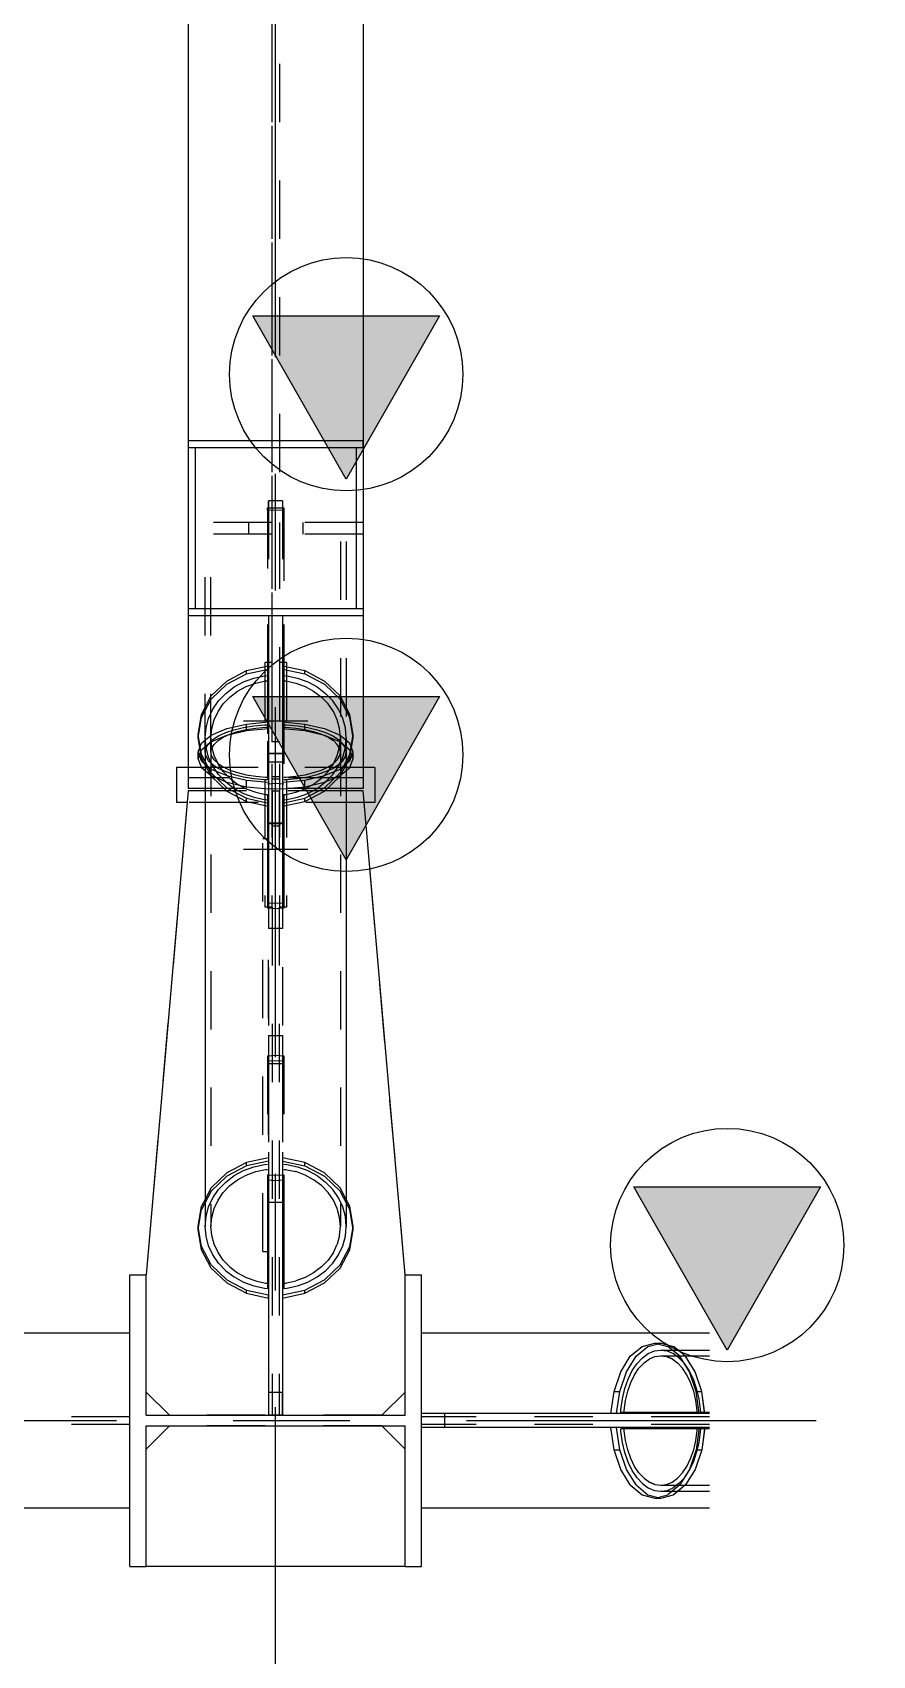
# Model space of a CAD drawing. Header units: millimetres. Extents: x 0 to 594, y 0 to 420.
# Drawn here: x 247.54 to 254.74, y 177.77 to 191.68 of the extents above; entities that cross this region are included whole.
import ezdxf

# ---------------------------------------------------------------- set-up
doc = ezdxf.new("R2010")
doc.units = ezdxf.units.MM
doc.header["$MEASUREMENT"] = 0
for name, pattern in [('XKITLINE00', [0]), ('XKITLINE02', [4, 2, -2]), ('XKITLINE03', [6, 3, -1, 1, -1]), ('XKITLINE04', [3, 0.5, -0.5, 0.5, -0.5, 0.5, -0.5])]:
    doc.linetypes.add(name, pattern=pattern)
doc.layers.add('grid', color=7, linetype='Continuous')
doc.layers.add('part1', color=7, linetype='Continuous')

# ---------------------------------------------------------------- blocks, each defined once
blk = doc.blocks.new('*D884')
at = {"layer": 'grid', "color": 4, "linetype": 'XKITLINE03'}
blk.add_line((276.058, 1304.051), (276.058, 1364.693), dxfattribs=at)
blk = doc.blocks.new('*D885')
at = {"layer": 'grid', "color": 4, "linetype": 'XKITLINE03'}
blk.add_line((205.693, 1318.935), (289.778, 1318.935), dxfattribs=at)
blk = doc.blocks.new('*D898')
at = {"layer": 'part1', "color": 2, "linetype": 'XKITLINE04'}
for p, q in [((275.308, 1349.965), (275.308, 1324.355)), ((276.808, 1349.875), (276.808, 1324.355)), ((276.026, 1349.565), (276.026, 1324.435)), ((276.091, 1349.565), (276.091, 1324.435)), ((276.026, 1345.035), (276.026, 1324.755)), ((275.308, 1327.335), (275.308, 1325.835)), ((276.808, 1327.335), (276.808, 1325.835)), ((276.091, 1324.755), (276.026, 1324.755)), ((276.663, 1324.445), (275.453, 1324.445)), ((276.091, 1324.455), (276.026, 1324.455)), ((276.091, 1324.435), (276.026, 1324.435)), ((276.808, 1324.445), (276.808, 1324.355)), ((276.808, 1324.355), (275.308, 1324.355)), ((276.663, 1324.355), (276.091, 1324.355))]:
    blk.add_line(p, q, dxfattribs=at)
at = {"layer": 'part1', "color": 0, "linetype": 'XKITLINE00'}
for p, q in [((275.308, 1344.335), (275.308, 1327.335)), ((276.808, 1344.335), (276.808, 1327.335)), ((275.308, 1325.835), (275.308, 1324.355)), ((276.808, 1325.835), (276.808, 1324.355)), ((275.453, 1324.445), (275.308, 1324.445)), ((276.808, 1324.445), (276.663, 1324.445)), ((275.453, 1324.355), (275.308, 1324.355)), ((276.808, 1324.355), (276.663, 1324.355))]:
    blk.add_line(p, q, dxfattribs=at)
blk = doc.blocks.new('*D899')
at = {"layer": 'part1', "color": 0, "linetype": 'XKITLINE00'}
for p, q in [((276.663, 1327.005), (275.863, 1328.405)), ((275.863, 1328.405), (277.463, 1328.405)), ((277.463, 1328.405), (276.663, 1327.005))]:
    blk.add_line(p, q, dxfattribs=at)
at = {"layer": 'part1', "color": 2, "linetype": 'XKITLINE04'}
for p, q in [((275.988, 1326.759), (276.058, 1326.761)), ((275.988, 1326.759), (275.988, 1324.431)), ((275.988, 1326.739), (275.988, 1326.759)), ((275.988, 1326.739), (276.058, 1326.742)), ((275.988, 1326.739), (275.988, 1324.88)), ((276.058, 1326.761), (276.128, 1326.759)), ((276.058, 1326.742), (276.128, 1326.739)), ((276.128, 1326.759), (276.128, 1324.88)), ((276.128, 1326.635), (276.128, 1324.88)), ((275.453, 1324.665), (275.453, 1326.472)), ((275.503, 1324.665), (275.503, 1326.472)), ((276.613, 1326.472), (276.613, 1324.665)), ((276.663, 1326.472), (276.663, 1324.665)), ((276.128, 1325.066), (276.128, 1324.431)), ((275.519, 1324.773), (275.569, 1324.804)), ((275.564, 1324.764), (275.609, 1324.793)), ((275.569, 1324.804), (275.63, 1324.833)), ((275.609, 1324.793), (275.666, 1324.819)), ((275.63, 1324.833), (275.703, 1324.857)), ((275.666, 1324.819), (275.732, 1324.841)), ((275.703, 1324.857), (275.783, 1324.876)), ((275.732, 1324.841), (275.806, 1324.859)), ((275.783, 1324.876), (275.871, 1324.89)), ((275.806, 1324.859), (275.887, 1324.872)), ((275.871, 1324.89), (275.963, 1324.899)), ((275.887, 1324.872), (275.971, 1324.88)), ((275.963, 1324.899), (275.988, 1324.9)), ((275.971, 1324.88), (275.988, 1324.88)), ((276.128, 1324.9), (276.153, 1324.899)), ((276.128, 1324.88), (276.145, 1324.88)), ((276.145, 1324.88), (276.23, 1324.872)), ((276.153, 1324.899), (276.245, 1324.89)), ((276.23, 1324.872), (276.31, 1324.859)), ((276.245, 1324.89), (276.333, 1324.876)), ((276.31, 1324.859), (276.384, 1324.841)), ((276.333, 1324.876), (276.414, 1324.857)), ((276.384, 1324.841), (276.451, 1324.819)), ((276.414, 1324.857), (276.486, 1324.833)), ((276.451, 1324.819), (276.507, 1324.793)), ((276.486, 1324.833), (276.548, 1324.804)), ((276.507, 1324.793), (276.553, 1324.764)), ((276.548, 1324.804), (276.597, 1324.773)), ((275.453, 1324.665), (275.461, 1324.702)), ((275.461, 1324.628), (275.453, 1324.665)), ((275.461, 1324.702), (275.483, 1324.738)), ((275.483, 1324.738), (275.519, 1324.773)), ((275.503, 1324.665), (275.51, 1324.699)), ((275.51, 1324.631), (275.503, 1324.665)), ((275.51, 1324.699), (275.53, 1324.732)), ((275.53, 1324.732), (275.564, 1324.764)), ((276.553, 1324.764), (276.586, 1324.732)), ((276.606, 1324.699), (276.586, 1324.732)), ((276.597, 1324.773), (276.634, 1324.738)), ((276.613, 1324.665), (276.606, 1324.699)), ((276.606, 1324.631), (276.613, 1324.665)), ((276.656, 1324.702), (276.634, 1324.738)), ((276.663, 1324.665), (276.656, 1324.702)), ((276.656, 1324.628), (276.663, 1324.665)), ((275.483, 1324.592), (275.461, 1324.628)), ((275.483, 1324.592), (275.519, 1324.558)), ((275.53, 1324.598), (275.51, 1324.631)), ((275.519, 1324.558), (275.569, 1324.526)), ((275.53, 1324.598), (275.564, 1324.567)), ((275.564, 1324.567), (275.609, 1324.538)), ((275.569, 1324.526), (275.63, 1324.498)), ((275.609, 1324.538), (275.666, 1324.512)), ((275.63, 1324.498), (275.703, 1324.474)), ((275.666, 1324.512), (275.732, 1324.49)), ((276.384, 1324.49), (276.451, 1324.512)), ((276.414, 1324.474), (276.486, 1324.498)), ((276.451, 1324.512), (276.507, 1324.538)), ((276.486, 1324.498), (276.548, 1324.526)), ((276.507, 1324.538), (276.553, 1324.567)), ((276.548, 1324.526), (276.597, 1324.558)), ((276.553, 1324.567), (276.586, 1324.598)), ((276.586, 1324.598), (276.606, 1324.631)), ((276.597, 1324.558), (276.634, 1324.592)), ((276.634, 1324.592), (276.656, 1324.628)), ((275.703, 1324.474), (275.783, 1324.455)), ((275.732, 1324.49), (275.806, 1324.472)), ((275.783, 1324.455), (275.871, 1324.44)), ((275.806, 1324.472), (275.887, 1324.459)), ((275.871, 1324.44), (275.963, 1324.432)), ((275.887, 1324.459), (275.971, 1324.451)), ((275.963, 1324.432), (275.988, 1324.431)), ((275.971, 1324.451), (275.988, 1324.451)), ((276.128, 1324.451), (276.145, 1324.451)), ((276.128, 1324.431), (276.153, 1324.432)), ((276.145, 1324.451), (276.23, 1324.459)), ((276.153, 1324.432), (276.245, 1324.44)), ((276.23, 1324.459), (276.31, 1324.472)), ((276.245, 1324.44), (276.333, 1324.455)), ((276.31, 1324.472), (276.384, 1324.49)), ((276.333, 1324.455), (276.414, 1324.474))]:
    blk.add_line(p, q, dxfattribs=at)
at = {"layer": 'part1', "color": 0, "linetype": 'XKITLINE00'}
blk.add_circle((276.663, 1327.905), 1, dxfattribs=at)
at = {"layer": 'part1', "color": 0}
blk.add_solid([(275.863, 1328.405), (277.463, 1328.405), (275.863, 1328.405), (276.663, 1327.005)], dxfattribs=at)
blk = doc.blocks.new('*D956')
at = {"layer": 'part1', "color": 0, "linetype": 'XKITLINE00'}
for p, q in [((275.308, 1327.335), (275.308, 1325.835)), ((276.808, 1327.335), (275.308, 1327.335)), ((276.808, 1327.335), (276.808, 1325.835)), ((275.368, 1327.275), (275.368, 1325.895)), ((276.748, 1327.275), (275.368, 1327.275)), ((276.748, 1327.275), (276.748, 1325.895)), ((276.748, 1325.895), (275.368, 1325.895)), ((276.808, 1325.835), (275.308, 1325.835))]:
    blk.add_line(p, q, dxfattribs=at)
at = {"layer": 'part1', "color": 2, "linetype": 'XKITLINE04'}
for p, q in [((276.808, 1327.275), (276.808, 1327.335)), ((275.368, 1327.275), (275.308, 1327.275)), ((276.808, 1327.275), (276.748, 1327.275)), ((275.368, 1325.895), (275.308, 1325.895)), ((276.808, 1325.895), (276.748, 1325.895))]:
    blk.add_line(p, q, dxfattribs=at)
blk = doc.blocks.new('*D957')
at = {"layer": 'part1', "color": 2, "linetype": 'XKITLINE04'}
for p, q in [((276.118, 1326.821), (275.998, 1326.821)), ((275.998, 1326.821), (275.998, 1318.98)), ((275.998, 1326.512), (275.998, 1326.821)), ((276.118, 1326.821), (276.118, 1319.18)), ((276.118, 1324.655), (275.998, 1324.655)), ((276.118, 1324.65), (275.998, 1324.65)), ((275.998, 1324.059), (276.118, 1324.059)), ((275.998, 1324.055), (276.118, 1324.055)), ((275.998, 1319.18), (276.118, 1319.18)), ((276.118, 1318.98), (276.118, 1319.18)), ((275.998, 1318.98), (276.118, 1318.98))]:
    blk.add_line(p, q, dxfattribs=at)
blk = doc.blocks.new('*D958')
at = {"layer": 'part1', "color": 2, "linetype": 'XKITLINE04'}
for p, q in [((275.948, 1320.385), (275.948, 1323.926)), ((275.948, 1323.926), (275.998, 1323.926)), ((275.998, 1320.385), (275.998, 1323.926)), ((275.948, 1320.385), (275.998, 1320.385))]:
    blk.add_line(p, q, dxfattribs=at)
blk = doc.blocks.new('*D959')
at = {"layer": 'part1', "color": 2, "linetype": 'XKITLINE04'}
for p, q in [((276.118, 1324.924), (276.118, 1324.351)), ((276.118, 1324.924), (276.309, 1324.906)), ((276.118, 1324.869), (276.309, 1324.851)), ((276.309, 1324.906), (276.478, 1324.867)), ((276.309, 1324.851), (276.309, 1324.906)), ((276.309, 1324.851), (276.478, 1324.812)), ((276.478, 1324.867), (276.61, 1324.81)), ((276.478, 1324.812), (276.61, 1324.755)), ((276.61, 1324.81), (276.694, 1324.741)), ((276.61, 1324.755), (276.694, 1324.686)), ((276.723, 1324.665), (276.694, 1324.741)), ((276.723, 1324.61), (276.694, 1324.686)), ((276.694, 1324.59), (276.723, 1324.665)), ((276.723, 1324.61), (276.723, 1324.665)), ((276.478, 1324.464), (276.61, 1324.52)), ((276.694, 1324.59), (276.61, 1324.52)), ((276.61, 1324.465), (276.694, 1324.534)), ((276.694, 1324.534), (276.723, 1324.61)), ((276.118, 1324.407), (276.309, 1324.425)), ((276.118, 1324.351), (276.309, 1324.369)), ((276.309, 1324.425), (276.478, 1324.464)), ((276.309, 1324.369), (276.309, 1324.425)), ((276.309, 1324.369), (276.478, 1324.408)), ((276.478, 1324.408), (276.61, 1324.465))]:
    blk.add_line(p, q, dxfattribs=at)
blk = doc.blocks.new('*D960')
at = {"layer": 'part1', "color": 2, "linetype": 'XKITLINE04'}
for p, q in [((275.808, 1324.906), (275.998, 1324.924)), ((275.998, 1324.924), (275.998, 1324.351)), ((275.422, 1324.741), (275.506, 1324.81)), ((275.506, 1324.81), (275.639, 1324.867)), ((275.506, 1324.755), (275.639, 1324.812)), ((275.639, 1324.867), (275.808, 1324.906)), ((275.639, 1324.812), (275.808, 1324.851)), ((275.808, 1324.851), (275.808, 1324.906)), ((275.808, 1324.851), (275.998, 1324.869)), ((275.393, 1324.665), (275.422, 1324.741)), ((275.393, 1324.61), (275.422, 1324.686)), ((275.393, 1324.61), (275.393, 1324.665)), ((275.422, 1324.59), (275.393, 1324.665)), ((275.422, 1324.686), (275.506, 1324.755)), ((275.422, 1324.534), (275.393, 1324.61)), ((275.422, 1324.59), (275.506, 1324.52)), ((275.422, 1324.534), (275.506, 1324.465)), ((275.506, 1324.52), (275.639, 1324.464)), ((275.506, 1324.465), (275.639, 1324.408)), ((275.639, 1324.464), (275.808, 1324.425)), ((275.639, 1324.408), (275.808, 1324.369)), ((275.808, 1324.369), (275.808, 1324.425)), ((275.808, 1324.425), (275.998, 1324.407)), ((275.808, 1324.369), (275.998, 1324.351))]:
    blk.add_line(p, q, dxfattribs=at)
blk = doc.blocks.new('*D961')
at = {"layer": 'part1', "color": 0, "linetype": 'XKITLINE00'}
for p, q in [((275.998, 1325.835), (275.998, 1323.154)), ((276.118, 1325.835), (275.998, 1325.835)), ((276.118, 1325.835), (276.118, 1323.154)), ((276.118, 1323.154), (275.998, 1323.154))]:
    blk.add_line(p, q, dxfattribs=at)
at = {"layer": 'part1', "color": 2, "linetype": 'XKITLINE04'}
blk.add_line((275.998, 1324.583), (276.118, 1324.583), dxfattribs=at)
blk = doc.blocks.new('*D962')
at = {"layer": 'part1', "color": 2, "linetype": 'XKITLINE04'}
for p, q in [((275.63, 1325.169), (275.703, 1325.224)), ((275.703, 1325.224), (275.783, 1325.268)), ((275.732, 1325.188), (275.806, 1325.228)), ((275.783, 1325.268), (275.871, 1325.3)), ((275.806, 1325.228), (275.887, 1325.258)), ((275.871, 1325.3), (275.963, 1325.32)), ((275.887, 1325.258), (275.971, 1325.276)), ((275.963, 1325.32), (275.988, 1325.322)), ((275.971, 1325.276), (275.988, 1325.277)), ((275.988, 1325.322), (275.988, 1324.347)), ((276.128, 1325.322), (276.128, 1324.347)), ((276.128, 1325.322), (276.153, 1325.32)), ((276.128, 1325.277), (276.145, 1325.276)), ((276.145, 1325.276), (276.23, 1325.258)), ((276.153, 1325.32), (276.245, 1325.3)), ((276.23, 1325.258), (276.31, 1325.228)), ((276.245, 1325.3), (276.333, 1325.268)), ((276.31, 1325.228), (276.384, 1325.188)), ((276.333, 1325.268), (276.414, 1325.224)), ((276.414, 1325.224), (276.486, 1325.169)), ((275.519, 1325.033), (275.569, 1325.105)), ((275.564, 1325.013), (275.609, 1325.079)), ((275.569, 1325.105), (275.63, 1325.169)), ((275.609, 1325.079), (275.666, 1325.138)), ((275.666, 1325.138), (275.732, 1325.188)), ((276.384, 1325.188), (276.451, 1325.138)), ((276.507, 1325.079), (276.451, 1325.138)), ((276.548, 1325.105), (276.486, 1325.169)), ((276.553, 1325.013), (276.507, 1325.079)), ((276.597, 1325.033), (276.548, 1325.105)), ((275.461, 1324.873), (275.483, 1324.955)), ((275.483, 1324.955), (275.519, 1325.033)), ((275.51, 1324.867), (275.53, 1324.942)), ((275.53, 1324.942), (275.564, 1325.013)), ((276.586, 1324.942), (276.553, 1325.013)), ((276.606, 1324.867), (276.586, 1324.942)), ((276.634, 1324.955), (276.597, 1325.033)), ((276.656, 1324.873), (276.634, 1324.955)), ((275.453, 1324.789), (275.461, 1324.873)), ((275.461, 1324.705), (275.453, 1324.789)), ((275.453, 1324.789), (275.453, 1324.559)), ((275.503, 1324.789), (275.51, 1324.867)), ((275.51, 1324.712), (275.503, 1324.789)), ((275.503, 1324.789), (275.503, 1320.6)), ((276.613, 1324.789), (276.606, 1324.867)), ((276.606, 1324.712), (276.613, 1324.789)), ((276.613, 1324.789), (276.613, 1320.6)), ((276.663, 1324.789), (276.656, 1324.873)), ((276.656, 1324.705), (276.663, 1324.789)), ((276.663, 1324.789), (276.663, 1324.559)), ((275.483, 1324.623), (275.461, 1324.705)), ((275.53, 1324.637), (275.51, 1324.712)), ((275.564, 1324.566), (275.53, 1324.637)), ((276.553, 1324.566), (276.586, 1324.637)), ((276.586, 1324.637), (276.606, 1324.712)), ((276.634, 1324.623), (276.656, 1324.705)), ((275.519, 1324.546), (275.483, 1324.623)), ((275.569, 1324.474), (275.519, 1324.546)), ((275.609, 1324.5), (275.564, 1324.566)), ((275.666, 1324.441), (275.609, 1324.5)), ((276.451, 1324.441), (276.507, 1324.5)), ((276.507, 1324.5), (276.553, 1324.566)), ((276.548, 1324.474), (276.597, 1324.546)), ((276.597, 1324.546), (276.634, 1324.623)), ((275.63, 1324.41), (275.569, 1324.474)), ((275.63, 1324.41), (275.703, 1324.355)), ((275.666, 1324.441), (275.732, 1324.391)), ((275.732, 1324.391), (275.806, 1324.35)), ((276.058, 1324.397), (275.988, 1324.392)), ((276.128, 1324.392), (276.058, 1324.397)), ((276.31, 1324.35), (276.384, 1324.391)), ((276.384, 1324.391), (276.451, 1324.441)), ((276.414, 1324.355), (276.486, 1324.41)), ((276.486, 1324.41), (276.548, 1324.474)), ((275.703, 1324.355), (275.783, 1324.311)), ((275.783, 1324.311), (275.871, 1324.279)), ((275.806, 1324.35), (275.887, 1324.321)), ((275.871, 1324.279), (275.963, 1324.259)), ((275.887, 1324.321), (275.971, 1324.303)), ((275.963, 1324.259), (275.988, 1324.257)), ((275.971, 1324.303), (275.988, 1324.302)), ((276.058, 1324.352), (275.988, 1324.347)), ((275.988, 1324.302), (275.988, 1324.204)), ((276.128, 1324.347), (276.058, 1324.352)), ((276.128, 1324.302), (276.145, 1324.303)), ((276.128, 1324.302), (276.128, 1324.204)), ((276.128, 1324.257), (276.153, 1324.259)), ((276.145, 1324.303), (276.23, 1324.321)), ((276.153, 1324.259), (276.245, 1324.279)), ((276.23, 1324.321), (276.31, 1324.35)), ((276.245, 1324.279), (276.333, 1324.311)), ((276.333, 1324.311), (276.414, 1324.355)), ((276.058, 1323.367), (275.998, 1323.371)), ((276.058, 1323.322), (275.998, 1323.327)), ((276.118, 1323.371), (276.058, 1323.367)), ((276.118, 1323.327), (276.058, 1323.322)), ((275.988, 1322.062), (276.058, 1322.067)), ((275.988, 1322.062), (275.988, 1321.088)), ((275.988, 1322.018), (276.058, 1322.023)), ((276.058, 1322.067), (276.128, 1322.062)), ((276.058, 1322.023), (276.128, 1322.018)), ((276.128, 1322.062), (276.128, 1321.088)), ((275.63, 1320.98), (275.703, 1321.035)), ((275.703, 1321.035), (275.783, 1321.079)), ((275.732, 1320.999), (275.806, 1321.039)), ((275.783, 1321.079), (275.871, 1321.111)), ((275.806, 1321.039), (275.887, 1321.069)), ((275.871, 1321.111), (275.963, 1321.131)), ((275.887, 1321.069), (275.971, 1321.087)), ((275.963, 1321.131), (275.988, 1321.132)), ((275.971, 1321.087), (275.988, 1321.088)), ((275.988, 1321.042), (275.988, 1320.998)), ((275.988, 1321.042), (276.058, 1321.038)), ((276.058, 1321.038), (276.128, 1321.042)), ((276.128, 1321.132), (276.153, 1321.131)), ((276.128, 1321.088), (276.145, 1321.087)), ((276.128, 1321.042), (276.128, 1320.998)), ((276.145, 1321.087), (276.153, 1321.085)), ((276.153, 1321.131), (276.245, 1321.111)), ((276.153, 1321.085), (276.23, 1321.069)), ((276.31, 1321.039), (276.23, 1321.069)), ((276.245, 1321.111), (276.333, 1321.079)), ((276.384, 1320.999), (276.31, 1321.039)), ((276.333, 1321.079), (276.414, 1321.035)), ((276.414, 1321.035), (276.486, 1320.98)), ((275.519, 1320.844), (275.569, 1320.916)), ((275.564, 1320.824), (275.609, 1320.89)), ((275.569, 1320.916), (275.63, 1320.98)), ((275.609, 1320.89), (275.666, 1320.949)), ((275.666, 1320.949), (275.732, 1320.999)), ((276.451, 1320.949), (276.384, 1320.999)), ((276.507, 1320.89), (276.451, 1320.949)), ((276.548, 1320.916), (276.486, 1320.98)), ((276.553, 1320.824), (276.507, 1320.89)), ((276.597, 1320.844), (276.548, 1320.916)), ((275.461, 1320.684), (275.483, 1320.766)), ((275.483, 1320.766), (275.519, 1320.844)), ((275.51, 1320.677), (275.53, 1320.752)), ((275.53, 1320.752), (275.564, 1320.824)), ((276.586, 1320.752), (276.553, 1320.824)), ((276.606, 1320.677), (276.586, 1320.752)), ((276.634, 1320.766), (276.597, 1320.844)), ((276.656, 1320.684), (276.634, 1320.766)), ((275.453, 1320.6), (275.461, 1320.684)), ((275.503, 1320.6), (275.51, 1320.677)), ((276.613, 1320.6), (276.606, 1320.677)), ((276.663, 1320.6), (276.656, 1320.684)), ((275.51, 1320.523), (275.503, 1320.6)), ((275.53, 1320.448), (275.51, 1320.523)), ((276.606, 1320.523), (276.586, 1320.448)), ((276.606, 1320.523), (276.613, 1320.6)), ((275.564, 1320.377), (275.53, 1320.448)), ((275.609, 1320.311), (275.564, 1320.377)), ((276.553, 1320.377), (276.507, 1320.311)), ((276.553, 1320.377), (276.586, 1320.448)), ((275.666, 1320.252), (275.609, 1320.311)), ((275.666, 1320.252), (275.732, 1320.202)), ((275.732, 1320.202), (275.806, 1320.161)), ((276.384, 1320.202), (276.31, 1320.161)), ((276.451, 1320.252), (276.384, 1320.202)), ((276.507, 1320.311), (276.451, 1320.252)), ((275.806, 1320.161), (275.887, 1320.132)), ((275.887, 1320.132), (275.971, 1320.114)), ((275.971, 1320.114), (275.988, 1320.112)), ((276.128, 1320.112), (276.145, 1320.114)), ((276.145, 1320.114), (276.153, 1320.115)), ((276.153, 1320.115), (276.23, 1320.132)), ((276.31, 1320.161), (276.23, 1320.132))]:
    blk.add_line(p, q, dxfattribs=at)
at = {"layer": 'part1', "color": 0, "linetype": 'XKITLINE00'}
for p, q in [((276.663, 1323.742), (275.863, 1325.142)), ((275.863, 1325.142), (277.463, 1325.142)), ((277.463, 1325.142), (276.663, 1323.742)), ((275.453, 1324.559), (275.453, 1320.6)), ((276.663, 1324.559), (276.663, 1320.6)), ((275.988, 1324.204), (275.988, 1323.327)), ((276.128, 1324.204), (276.128, 1323.327)), ((275.998, 1323.371), (275.988, 1323.372)), ((275.998, 1323.327), (275.988, 1323.327)), ((276.128, 1323.372), (276.118, 1323.371)), ((276.128, 1323.327), (276.118, 1323.327)), ((275.988, 1320.998), (276.058, 1320.993)), ((275.988, 1320.998), (275.988, 1320.068)), ((276.058, 1320.993), (276.128, 1320.998)), ((276.128, 1320.998), (276.128, 1320.068)), ((275.461, 1320.516), (275.453, 1320.6)), ((275.483, 1320.434), (275.461, 1320.516)), ((276.634, 1320.434), (276.656, 1320.516)), ((276.656, 1320.516), (276.663, 1320.6)), ((275.519, 1320.356), (275.483, 1320.434)), ((275.569, 1320.284), (275.519, 1320.356)), ((276.548, 1320.284), (276.597, 1320.356)), ((276.597, 1320.356), (276.634, 1320.434)), ((275.63, 1320.22), (275.569, 1320.284)), ((275.63, 1320.22), (275.703, 1320.166)), ((276.414, 1320.166), (276.486, 1320.22)), ((276.486, 1320.22), (276.548, 1320.284)), ((275.703, 1320.166), (275.783, 1320.122)), ((275.783, 1320.122), (275.871, 1320.089)), ((275.871, 1320.089), (275.963, 1320.07)), ((275.963, 1320.07), (275.988, 1320.068)), ((276.128, 1320.068), (276.153, 1320.07)), ((276.153, 1320.07), (276.245, 1320.089)), ((276.245, 1320.089), (276.333, 1320.122)), ((276.333, 1320.122), (276.414, 1320.166))]:
    blk.add_line(p, q, dxfattribs=at)
blk.add_circle((276.663, 1324.642), 1, dxfattribs=at)
at = {"layer": 'part1', "color": 0}
blk.add_solid([(275.863, 1325.142), (277.463, 1325.142), (275.863, 1325.142), (276.663, 1323.742)], dxfattribs=at)
blk = doc.blocks.new('*D963')
at = {"layer": 'part1', "color": 2, "linetype": 'XKITLINE04'}
for p, q in [((275.998, 1322.236), (275.998, 1320.997)), ((275.998, 1322.236), (276.118, 1322.236)), ((276.118, 1322.236), (276.118, 1320.997)), ((275.998, 1321.996), (276.118, 1321.996)), ((275.998, 1319.18), (276.118, 1319.18))]:
    blk.add_line(p, q, dxfattribs=at)
at = {"layer": 'part1', "color": 0, "linetype": 'XKITLINE00'}
for p, q in [((275.998, 1320.997), (275.998, 1318.98)), ((276.118, 1320.997), (276.118, 1318.98)), ((275.998, 1320.806), (276.118, 1320.806)), ((275.998, 1318.984), (276.118, 1318.984)), ((275.998, 1318.98), (276.118, 1318.98))]:
    blk.add_line(p, q, dxfattribs=at)
blk = doc.blocks.new('*D964')
at = {"layer": 'part1', "color": 2, "linetype": 'XKITLINE04'}
for p, q in [((276.026, 1326.635), (275.308, 1326.635)), ((275.308, 1326.635), (275.308, 1326.535)), ((275.826, 1326.635), (275.826, 1326.535)), ((276.026, 1326.635), (276.026, 1326.535)), ((276.026, 1326.535), (275.308, 1326.535))]:
    blk.add_line(p, q, dxfattribs=at)
blk = doc.blocks.new('*D965')
at = {"layer": 'part1', "color": 2, "linetype": 'XKITLINE04'}
for p, q in [((276.808, 1327.335), (275.308, 1327.335)), ((275.308, 1327.335), (275.308, 1325.835)), ((276.808, 1327.335), (276.808, 1325.835)), ((276.808, 1325.835), (275.308, 1325.835))]:
    blk.add_line(p, q, dxfattribs=at)
blk = doc.blocks.new('*D966')
at = {"layer": 'part1', "color": 2, "linetype": 'XKITLINE04'}
for p, q in [((275.998, 1321.188), (275.808, 1321.147)), ((275.998, 1321.16), (275.808, 1321.119)), ((275.998, 1321.188), (275.998, 1319.985)), ((275.639, 1321.058), (275.506, 1320.93)), ((275.639, 1321.031), (275.506, 1320.902)), ((275.808, 1321.147), (275.639, 1321.058)), ((275.808, 1321.119), (275.639, 1321.031)), ((275.808, 1321.119), (275.808, 1321.147)), ((275.506, 1320.902), (275.422, 1320.745)), ((275.506, 1320.93), (275.453, 1320.83)), ((275.393, 1320.573), (275.422, 1320.745)), ((275.998, 1319.985), (275.998, 1320.012))]:
    blk.add_line(p, q, dxfattribs=at)
at = {"layer": 'part1', "color": 0, "linetype": 'XKITLINE00'}
for p, q in [((275.393, 1320.6), (275.422, 1320.772)), ((275.453, 1320.83), (275.422, 1320.772)), ((275.422, 1320.428), (275.393, 1320.6)), ((275.393, 1320.573), (275.393, 1320.6)), ((275.422, 1320.4), (275.393, 1320.573)), ((275.506, 1320.271), (275.422, 1320.428)), ((275.506, 1320.243), (275.422, 1320.4)), ((275.506, 1320.271), (275.639, 1320.142)), ((275.506, 1320.243), (275.639, 1320.115)), ((275.639, 1320.142), (275.808, 1320.053)), ((275.639, 1320.115), (275.808, 1320.026)), ((275.808, 1320.053), (275.998, 1320.012)), ((275.808, 1320.026), (275.808, 1320.053)), ((275.808, 1320.026), (275.998, 1319.985))]:
    blk.add_line(p, q, dxfattribs=at)
blk = doc.blocks.new('*D967')
at = {"layer": 'part1', "color": 2, "linetype": 'XKITLINE04'}
for p, q in [((276.118, 1321.188), (276.118, 1319.985)), ((276.309, 1321.147), (276.118, 1321.188)), ((276.118, 1321.16), (276.309, 1321.119)), ((276.309, 1321.119), (276.309, 1321.147)), ((276.478, 1321.058), (276.309, 1321.147)), ((276.309, 1321.119), (276.478, 1321.031)), ((276.61, 1320.93), (276.478, 1321.058)), ((276.478, 1321.031), (276.61, 1320.902)), ((276.663, 1320.83), (276.61, 1320.93)), ((276.694, 1320.745), (276.61, 1320.902)), ((276.723, 1320.573), (276.694, 1320.745))]:
    blk.add_line(p, q, dxfattribs=at)
at = {"layer": 'part1', "color": 0, "linetype": 'XKITLINE00'}
for p, q in [((276.694, 1320.772), (276.663, 1320.83)), ((276.723, 1320.6), (276.694, 1320.772)), ((276.694, 1320.428), (276.723, 1320.6)), ((276.694, 1320.4), (276.723, 1320.573)), ((276.723, 1320.573), (276.723, 1320.6)), ((276.61, 1320.271), (276.694, 1320.428)), ((276.61, 1320.243), (276.694, 1320.4)), ((276.478, 1320.142), (276.61, 1320.271)), ((276.478, 1320.115), (276.61, 1320.243)), ((276.118, 1320.012), (276.309, 1320.053)), ((276.309, 1320.053), (276.478, 1320.142)), ((276.309, 1320.026), (276.478, 1320.115)), ((276.309, 1320.026), (276.309, 1320.053)), ((276.118, 1319.985), (276.309, 1320.026))]:
    blk.add_line(p, q, dxfattribs=at)
blk = doc.blocks.new('*D968')
at = {"layer": 'part1', "color": 2, "linetype": 'XKITLINE04'}
for p, q in [((276.808, 1326.635), (276.091, 1326.635)), ((276.091, 1326.635), (276.091, 1326.535)), ((276.291, 1326.635), (276.291, 1326.535)), ((276.808, 1326.635), (276.808, 1326.535)), ((276.808, 1326.535), (276.091, 1326.535))]:
    blk.add_line(p, q, dxfattribs=at)
blk = doc.blocks.new('*D969')
at = {"layer": 'part1', "color": 0, "linetype": 'XKITLINE00'}
for p, q in [((275.639, 1325.275), (275.808, 1325.364)), ((275.808, 1325.364), (275.998, 1325.405)), ((275.506, 1325.147), (275.639, 1325.275)), ((275.422, 1324.989), (275.506, 1325.147)), ((275.393, 1324.817), (275.422, 1324.989)), ((275.393, 1324.789), (275.393, 1324.817)), ((275.422, 1324.645), (275.393, 1324.817)), ((275.422, 1324.617), (275.393, 1324.789)), ((275.506, 1324.488), (275.422, 1324.645)), ((275.506, 1324.46), (275.422, 1324.617)), ((275.506, 1324.488), (275.639, 1324.359)), ((275.506, 1324.46), (275.639, 1324.331)), ((275.639, 1324.359), (275.808, 1324.27)), ((275.639, 1324.331), (275.808, 1324.243)), ((275.808, 1324.243), (275.808, 1324.27)), ((275.808, 1324.27), (275.998, 1324.229)), ((275.808, 1324.243), (275.998, 1324.202))]:
    blk.add_line(p, q, dxfattribs=at)
at = {"layer": 'part1', "color": 2, "linetype": 'XKITLINE04'}
for p, q in [((275.639, 1325.247), (275.808, 1325.336)), ((275.808, 1325.336), (275.998, 1325.377)), ((275.808, 1325.336), (275.808, 1325.364)), ((275.998, 1325.405), (275.998, 1324.202)), ((275.506, 1325.119), (275.639, 1325.247)), ((275.422, 1324.962), (275.506, 1325.119)), ((275.393, 1324.789), (275.422, 1324.962))]:
    blk.add_line(p, q, dxfattribs=at)
blk = doc.blocks.new('*D970')
at = {"layer": 'part1', "color": 0, "linetype": 'XKITLINE00'}
for p, q in [((276.118, 1325.405), (276.309, 1325.364)), ((276.309, 1325.364), (276.478, 1325.275)), ((276.478, 1325.275), (276.61, 1325.147)), ((276.694, 1324.989), (276.61, 1325.147)), ((276.723, 1324.817), (276.694, 1324.989)), ((276.694, 1324.645), (276.723, 1324.817)), ((276.694, 1324.617), (276.723, 1324.789)), ((276.723, 1324.789), (276.723, 1324.817)), ((276.61, 1324.488), (276.694, 1324.645)), ((276.61, 1324.46), (276.694, 1324.617)), ((276.309, 1324.27), (276.478, 1324.359)), ((276.478, 1324.359), (276.61, 1324.488)), ((276.478, 1324.331), (276.61, 1324.46)), ((276.118, 1324.229), (276.309, 1324.27)), ((276.118, 1324.202), (276.309, 1324.243)), ((276.309, 1324.243), (276.478, 1324.331)), ((276.309, 1324.243), (276.309, 1324.27))]:
    blk.add_line(p, q, dxfattribs=at)
at = {"layer": 'part1', "color": 2, "linetype": 'XKITLINE04'}
for p, q in [((276.118, 1325.405), (276.118, 1324.202)), ((276.118, 1325.377), (276.309, 1325.336)), ((276.309, 1325.336), (276.309, 1325.364)), ((276.309, 1325.336), (276.478, 1325.247)), ((276.478, 1325.247), (276.61, 1325.119)), ((276.694, 1324.962), (276.61, 1325.119)), ((276.723, 1324.789), (276.694, 1324.962))]:
    blk.add_line(p, q, dxfattribs=at)
blk = doc.blocks.new('*D983')
at = {"layer": 'part1', "color": 2, "linetype": 'XKITLINE04'}
for p, q in [((275.308, 1324.335), (274.948, 1320.185)), ((276.808, 1324.335), (275.308, 1324.335)), ((277.168, 1320.185), (276.808, 1324.335)), ((274.948, 1319.18), (274.948, 1320.185)), ((277.168, 1319.18), (277.168, 1320.185)), ((275.148, 1318.98), (274.948, 1319.18)), ((277.168, 1319.18), (276.968, 1318.98)), ((276.968, 1318.98), (275.148, 1318.98))]:
    blk.add_line(p, q, dxfattribs=at)
blk = doc.blocks.new('*D985')
at = {"layer": 'part1', "color": 2, "linetype": 'XKITLINE04'}
for p, q in [((275.208, 1324.535), (275.208, 1324.235)), ((276.908, 1324.535), (275.208, 1324.535)), ((276.908, 1324.535), (276.908, 1324.235)), ((276.908, 1324.235), (275.208, 1324.235))]:
    blk.add_line(p, q, dxfattribs=at)
blk = doc.blocks.new('*D987')
at = {"layer": 'part1', "color": 2, "linetype": 'XKITLINE04'}
for p, q in [((276.028, 1324.335), (276.028, 1318.98)), ((276.028, 1324.335), (276.088, 1324.335)), ((276.028, 1324.335), (276.088, 1324.335)), ((276.088, 1324.335), (276.088, 1318.98)), ((276.028, 1324.035), (276.088, 1324.035)), ((276.028, 1324.035), (276.088, 1324.035)), ((276.028, 1319.18), (276.088, 1319.18)), ((276.028, 1319.18), (276.088, 1319.18)), ((276.028, 1318.98), (276.088, 1318.98)), ((276.028, 1318.98), (276.088, 1318.98))]:
    blk.add_line(p, q, dxfattribs=at)
blk = doc.blocks.new('*D988')
at = {"layer": 'part1', "color": 0, "linetype": 'XKITLINE00'}
for p, q in [((275.308, 1324.335), (274.948, 1320.185)), ((275.453, 1324.335), (275.308, 1324.335)), ((276.808, 1324.335), (276.663, 1324.335)), ((277.168, 1320.185), (276.808, 1324.335)), ((275.148, 1318.98), (274.948, 1319.18)), ((277.168, 1319.18), (276.968, 1318.98))]:
    blk.add_line(p, q, dxfattribs=at)
at = {"layer": 'part1', "color": 2, "linetype": 'XKITLINE04'}
for p, q in [((276.663, 1324.335), (275.453, 1324.335)), ((274.948, 1319.18), (274.948, 1320.185)), ((277.168, 1319.18), (277.168, 1320.185)), ((276.968, 1318.98), (275.148, 1318.98))]:
    blk.add_line(p, q, dxfattribs=at)
blk = doc.blocks.new('*D993')
at = {"layer": 'part1', "color": 0, "linetype": 'XKITLINE00'}
for p, q in [((274.808, 1319.685), (272.808, 1319.685)), ((272.808, 1318.185), (272.808, 1319.685)), ((274.808, 1318.185), (272.808, 1318.185))]:
    blk.add_line(p, q, dxfattribs=at)
at = {"layer": 'part1', "color": 2, "linetype": 'XKITLINE04'}
for p, q in [((274.808, 1318.185), (274.808, 1319.685)), ((274.808, 1318.967), (272.808, 1318.967)), ((272.828, 1318.902), (272.828, 1318.967)), ((273.128, 1318.902), (273.128, 1318.967)), ((274.808, 1318.902), (272.808, 1318.902))]:
    blk.add_line(p, q, dxfattribs=at)
blk = doc.blocks.new('*D994')
at = {"layer": 'part1', "color": 0, "linetype": 'XKITLINE02'}
blk.add_line((275.783, 1323.835), (276.333, 1323.835), dxfattribs=at)
blk.add_line((275.783, 1323.835), (276.333, 1323.835), dxfattribs=at)
blk.add_line((275.783, 1323.835), (276.333, 1323.835), dxfattribs=at)
blk = doc.blocks.new('*D995')
at = {"layer": 'part1', "color": 0, "linetype": 'XKITLINE02'}
blk.add_line((275.783, 1324.935), (276.333, 1324.935), dxfattribs=at)
blk.add_line((275.783, 1324.935), (276.333, 1324.935), dxfattribs=at)
blk.add_line((275.783, 1324.935), (276.333, 1324.935), dxfattribs=at)
blk = doc.blocks.new('*D996')
at = {"layer": 'part1', "color": 0, "linetype": 'XKITLINE00'}
for p, q in [((275.208, 1324.535), (275.208, 1324.235)), ((275.308, 1324.535), (275.208, 1324.535)), ((276.908, 1324.535), (276.808, 1324.535)), ((276.908, 1324.535), (276.908, 1324.235)), ((275.299, 1324.235), (275.208, 1324.235)), ((276.908, 1324.235), (276.817, 1324.235))]:
    blk.add_line(p, q, dxfattribs=at)
at = {"layer": 'part1', "color": 2, "linetype": 'XKITLINE04'}
for p, q in [((276.808, 1324.535), (275.308, 1324.535)), ((276.817, 1324.235), (275.299, 1324.235))]:
    blk.add_line(p, q, dxfattribs=at)
blk = doc.blocks.new('*D997')
at = {"layer": 'part1', "color": 2, "linetype": 'XKITLINE04'}
for p, q in [((276.091, 1325.435), (276.091, 1323.335)), ((276.151, 1325.435), (276.091, 1325.435)), ((276.151, 1325.435), (276.151, 1323.335)), ((276.151, 1323.335), (276.091, 1323.335))]:
    blk.add_line(p, q, dxfattribs=at)
blk = doc.blocks.new('*D998')
at = {"layer": 'part1', "color": 2, "linetype": 'XKITLINE04'}
for p, q in [((275.966, 1325.435), (275.966, 1323.335)), ((276.026, 1325.435), (275.966, 1325.435)), ((276.026, 1325.435), (276.026, 1323.335)), ((276.026, 1323.335), (275.966, 1323.335))]:
    blk.add_line(p, q, dxfattribs=at)
blk = doc.blocks.new('*D1030')
at = {"layer": 'part1', "color": 0, "linetype": 'XKITLINE00'}
for p, q in [((274.808, 1317.685), (274.808, 1320.185)), ((274.808, 1320.185), (274.948, 1320.185)), ((274.948, 1318.98), (274.948, 1320.185)), ((277.168, 1320.185), (277.308, 1320.185)), ((277.168, 1318.98), (277.168, 1320.185)), ((277.308, 1317.685), (277.308, 1320.185)), ((274.948, 1318.98), (277.168, 1318.98)), ((274.948, 1318.89), (277.168, 1318.89)), ((274.948, 1317.685), (274.948, 1318.89)), ((277.168, 1317.685), (277.168, 1318.89)), ((274.808, 1317.685), (274.948, 1317.685)), ((277.168, 1317.685), (277.308, 1317.685))]:
    blk.add_line(p, q, dxfattribs=at)
blk = doc.blocks.new('*D1031')
at = {"layer": 'part1', "color": 0, "linetype": 'XKITLINE00'}
for p, q in [((279.93, 1319.54), (279.13, 1320.94)), ((279.13, 1320.94), (280.73, 1320.94)), ((280.73, 1320.94), (279.93, 1319.54))]:
    blk.add_line(p, q, dxfattribs=at)
at = {"layer": 'part1', "color": 2, "linetype": 'XKITLINE04'}
for p, q in [((279.203, 1319.474), (279.253, 1319.51)), ((279.253, 1319.51), (279.306, 1319.532)), ((279.306, 1319.532), (279.36, 1319.54)), ((279.31, 1319.483), (279.36, 1319.49)), ((279.36, 1319.54), (279.414, 1319.532)), ((279.36, 1319.54), (279.778, 1319.54)), ((279.36, 1319.49), (279.409, 1319.483)), ((279.36, 1319.49), (279.778, 1319.49)), ((279.414, 1319.532), (279.466, 1319.51)), ((279.516, 1319.474), (279.466, 1319.51)), ((279.08, 1319.29), (279.115, 1319.363)), ((279.115, 1319.363), (279.156, 1319.424)), ((279.135, 1319.327), (279.173, 1319.384)), ((279.156, 1319.424), (279.203, 1319.474)), ((279.173, 1319.384), (279.216, 1319.429)), ((279.216, 1319.429), (279.262, 1319.463)), ((279.262, 1319.463), (279.31, 1319.483)), ((279.409, 1319.483), (279.458, 1319.463)), ((279.458, 1319.463), (279.503, 1319.429)), ((279.546, 1319.384), (279.503, 1319.429)), ((279.563, 1319.424), (279.516, 1319.474)), ((279.584, 1319.327), (279.546, 1319.384)), ((279.604, 1319.363), (279.563, 1319.424)), ((279.639, 1319.29), (279.604, 1319.363)), ((279.031, 1319.122), (279.052, 1319.209)), ((279.052, 1319.209), (279.08, 1319.29)), ((279.077, 1319.187), (279.103, 1319.261)), ((279.103, 1319.261), (279.135, 1319.327)), ((279.616, 1319.261), (279.584, 1319.327)), ((279.642, 1319.187), (279.616, 1319.261)), ((279.667, 1319.209), (279.639, 1319.29)), ((279.688, 1319.122), (279.667, 1319.209)), ((279.018, 1319.029), (279.031, 1319.122)), ((279.047, 1319.022), (279.058, 1319.106)), ((279.058, 1319.106), (279.077, 1319.187)), ((279.661, 1319.106), (279.642, 1319.187)), ((279.673, 1319.022), (279.661, 1319.106)), ((279.701, 1319.029), (279.688, 1319.122)), ((279.017, 1319.005), (279.018, 1319.029)), ((279.778, 1319.005), (279.017, 1319.005)), ((279.017, 1319.005), (279.046, 1319.005)), ((279.046, 1319.005), (279.047, 1319.022)), ((279.673, 1319.005), (279.673, 1319.022)), ((279.702, 1319.005), (279.701, 1319.029)), ((279.778, 1318.865), (279.017, 1318.865)), ((279.018, 1318.84), (279.017, 1318.865)), ((279.031, 1318.748), (279.018, 1318.84)), ((279.047, 1318.848), (279.046, 1318.865)), ((279.058, 1318.763), (279.047, 1318.848)), ((279.661, 1318.763), (279.673, 1318.848)), ((279.673, 1318.848), (279.673, 1318.865)), ((279.688, 1318.748), (279.701, 1318.84)), ((279.701, 1318.84), (279.702, 1318.865)), ((279.052, 1318.66), (279.031, 1318.748)), ((279.08, 1318.579), (279.052, 1318.66)), ((279.077, 1318.683), (279.058, 1318.763)), ((279.103, 1318.609), (279.077, 1318.683)), ((279.616, 1318.609), (279.642, 1318.683)), ((279.639, 1318.579), (279.667, 1318.66)), ((279.642, 1318.683), (279.661, 1318.763)), ((279.667, 1318.66), (279.688, 1318.748)), ((279.115, 1318.507), (279.08, 1318.579)), ((279.135, 1318.542), (279.103, 1318.609)), ((279.173, 1318.486), (279.135, 1318.542)), ((279.546, 1318.486), (279.584, 1318.542)), ((279.584, 1318.542), (279.616, 1318.609)), ((279.604, 1318.507), (279.639, 1318.579)), ((279.156, 1318.445), (279.115, 1318.507)), ((279.203, 1318.396), (279.156, 1318.445)), ((279.216, 1318.44), (279.173, 1318.486)), ((279.203, 1318.396), (279.253, 1318.359)), ((279.216, 1318.44), (279.262, 1318.407)), ((279.262, 1318.407), (279.31, 1318.387)), ((279.31, 1318.387), (279.36, 1318.38)), ((279.36, 1318.38), (279.409, 1318.387)), ((279.36, 1318.38), (279.778, 1318.38)), ((279.409, 1318.387), (279.458, 1318.407)), ((279.458, 1318.407), (279.503, 1318.44)), ((279.516, 1318.396), (279.466, 1318.359)), ((279.503, 1318.44), (279.546, 1318.486)), ((279.563, 1318.445), (279.516, 1318.396)), ((279.563, 1318.445), (279.604, 1318.507)), ((279.253, 1318.359), (279.306, 1318.337)), ((279.306, 1318.337), (279.36, 1318.33)), ((279.36, 1318.33), (279.414, 1318.337)), ((279.36, 1318.33), (279.778, 1318.33)), ((279.414, 1318.337), (279.466, 1318.359))]:
    blk.add_line(p, q, dxfattribs=at)
at = {"layer": 'part1', "color": 0, "linetype": 'XKITLINE00'}
blk.add_circle((279.93, 1320.44), 1, dxfattribs=at)
at = {"layer": 'part1', "color": 0}
blk.add_solid([(279.13, 1320.94), (280.73, 1320.94), (279.13, 1320.94), (279.93, 1319.54)], dxfattribs=at)
blk = doc.blocks.new('*D1032')
at = {"layer": 'part1', "color": 0, "linetype": 'XKITLINE00'}
for p, q in [((279.93, 1319.54), (279.13, 1320.94)), ((279.13, 1320.94), (280.73, 1320.94)), ((280.73, 1320.94), (279.93, 1319.54)), ((279.203, 1319.474), (279.253, 1319.51)), ((279.253, 1319.51), (279.306, 1319.532)), ((279.306, 1319.532), (279.36, 1319.54)), ((279.36, 1319.54), (279.778, 1319.54)), ((279.08, 1319.29), (279.115, 1319.363)), ((279.115, 1319.363), (279.156, 1319.424)), ((279.156, 1319.424), (279.203, 1319.474)), ((279.031, 1319.122), (279.052, 1319.209)), ((279.052, 1319.209), (279.08, 1319.29)), ((279.018, 1319.029), (279.031, 1319.122)), ((279.017, 1319.005), (279.018, 1319.029)), ((279.778, 1319.005), (279.017, 1319.005)), ((279.018, 1318.84), (279.017, 1318.865)), ((279.778, 1318.865), (279.017, 1318.865)), ((279.031, 1318.748), (279.018, 1318.84)), ((279.052, 1318.66), (279.031, 1318.748)), ((279.08, 1318.579), (279.052, 1318.66)), ((279.115, 1318.507), (279.08, 1318.579)), ((279.156, 1318.445), (279.115, 1318.507)), ((279.203, 1318.396), (279.156, 1318.445)), ((279.203, 1318.396), (279.253, 1318.359)), ((279.253, 1318.359), (279.306, 1318.337)), ((279.306, 1318.337), (279.36, 1318.33)), ((279.36, 1318.33), (279.778, 1318.33))]:
    blk.add_line(p, q, dxfattribs=at)
at = {"layer": 'part1', "color": 2, "linetype": 'XKITLINE04'}
for p, q in [((279.31, 1319.483), (279.36, 1319.49)), ((279.36, 1319.54), (279.414, 1319.532)), ((279.36, 1319.49), (279.778, 1319.49)), ((279.36, 1319.49), (279.409, 1319.483)), ((279.414, 1319.532), (279.466, 1319.51)), ((279.516, 1319.474), (279.466, 1319.51)), ((279.135, 1319.327), (279.173, 1319.384)), ((279.173, 1319.384), (279.216, 1319.429)), ((279.216, 1319.429), (279.262, 1319.463)), ((279.262, 1319.463), (279.31, 1319.483)), ((279.458, 1319.463), (279.409, 1319.483)), ((279.458, 1319.463), (279.503, 1319.429)), ((279.546, 1319.384), (279.503, 1319.429)), ((279.563, 1319.424), (279.516, 1319.474)), ((279.584, 1319.327), (279.546, 1319.384)), ((279.604, 1319.363), (279.563, 1319.424)), ((279.639, 1319.29), (279.604, 1319.363)), ((279.077, 1319.187), (279.103, 1319.261)), ((279.103, 1319.261), (279.135, 1319.327)), ((279.616, 1319.261), (279.584, 1319.327)), ((279.642, 1319.187), (279.616, 1319.261)), ((279.667, 1319.209), (279.639, 1319.29)), ((279.688, 1319.122), (279.667, 1319.209)), ((279.047, 1319.022), (279.058, 1319.106)), ((279.058, 1319.106), (279.077, 1319.187)), ((279.661, 1319.106), (279.642, 1319.187)), ((279.673, 1319.022), (279.661, 1319.106)), ((279.701, 1319.029), (279.688, 1319.122)), ((279.046, 1319.005), (279.047, 1319.022)), ((279.673, 1319.005), (279.673, 1319.022)), ((279.702, 1319.005), (279.701, 1319.029)), ((279.047, 1318.848), (279.046, 1318.865)), ((279.058, 1318.763), (279.047, 1318.848)), ((279.661, 1318.763), (279.673, 1318.848)), ((279.673, 1318.848), (279.673, 1318.865)), ((279.688, 1318.748), (279.701, 1318.84)), ((279.701, 1318.84), (279.702, 1318.865)), ((279.077, 1318.683), (279.058, 1318.763)), ((279.103, 1318.609), (279.077, 1318.683)), ((279.616, 1318.609), (279.642, 1318.683)), ((279.639, 1318.579), (279.667, 1318.66)), ((279.642, 1318.683), (279.661, 1318.763)), ((279.667, 1318.66), (279.688, 1318.748)), ((279.135, 1318.542), (279.103, 1318.609)), ((279.173, 1318.486), (279.135, 1318.542)), ((279.546, 1318.486), (279.584, 1318.542)), ((279.584, 1318.542), (279.616, 1318.609)), ((279.604, 1318.507), (279.639, 1318.579)), ((279.216, 1318.44), (279.173, 1318.486)), ((279.216, 1318.44), (279.262, 1318.407)), ((279.31, 1318.387), (279.262, 1318.407)), ((279.31, 1318.387), (279.36, 1318.38)), ((279.36, 1318.38), (279.409, 1318.387)), ((279.36, 1318.38), (279.778, 1318.38)), ((279.409, 1318.387), (279.458, 1318.407)), ((279.458, 1318.407), (279.503, 1318.44)), ((279.516, 1318.396), (279.466, 1318.359)), ((279.503, 1318.44), (279.546, 1318.486)), ((279.563, 1318.445), (279.516, 1318.396)), ((279.563, 1318.445), (279.604, 1318.507)), ((279.36, 1318.33), (279.414, 1318.337)), ((279.414, 1318.337), (279.466, 1318.359))]:
    blk.add_line(p, q, dxfattribs=at)
at = {"layer": 'part1', "color": 0, "linetype": 'XKITLINE00'}
blk.add_circle((279.93, 1320.44), 1, dxfattribs=at)
at = {"layer": 'part1', "color": 0}
blk.add_solid([(279.13, 1320.94), (280.73, 1320.94), (279.13, 1320.94), (279.93, 1319.54)], dxfattribs=at)
blk = doc.blocks.new('*D1033')
at = {"layer": 'part1', "color": 2, "linetype": 'XKITLINE04'}
for p, q in [((275.148, 1318.89), (274.948, 1318.69)), ((276.968, 1318.89), (275.148, 1318.89)), ((277.168, 1318.69), (276.968, 1318.89)), ((274.948, 1317.685), (274.948, 1318.69)), ((277.168, 1317.685), (277.168, 1318.69)), ((277.168, 1317.685), (274.948, 1317.685))]:
    blk.add_line(p, q, dxfattribs=at)
blk = doc.blocks.new('*D1034')
at = {"layer": 'part1', "color": 2, "linetype": 'XKITLINE04'}
for p, q in [((279.778, 1318.995), (277.308, 1318.995)), ((277.308, 1318.875), (277.308, 1318.995)), ((277.308, 1318.875), (277.308, 1318.995)), ((277.508, 1318.875), (277.508, 1318.995)), ((279.778, 1318.875), (277.308, 1318.875))]:
    blk.add_line(p, q, dxfattribs=at)
blk = doc.blocks.new('*D1035')
at = {"layer": 'part1', "color": 2, "linetype": 'XKITLINE04'}
for p, q in [((275.148, 1318.89), (274.948, 1318.69)), ((276.968, 1318.89), (275.148, 1318.89)), ((277.168, 1318.69), (276.968, 1318.89)), ((274.948, 1317.685), (274.948, 1318.69)), ((277.168, 1317.685), (277.168, 1318.69)), ((277.168, 1317.685), (274.948, 1317.685))]:
    blk.add_line(p, q, dxfattribs=at)
blk = doc.blocks.new('*D1036')
at = {"layer": 'part1', "color": 0, "linetype": 'XKITLINE00'}
for p, q in [((275.148, 1318.89), (274.948, 1318.69)), ((277.168, 1318.69), (276.968, 1318.89)), ((277.168, 1317.685), (274.948, 1317.685))]:
    blk.add_line(p, q, dxfattribs=at)
at = {"layer": 'part1', "color": 2, "linetype": 'XKITLINE04'}
for p, q in [((276.968, 1318.89), (275.148, 1318.89)), ((274.948, 1317.685), (274.948, 1318.69)), ((277.168, 1317.685), (277.168, 1318.69))]:
    blk.add_line(p, q, dxfattribs=at)
blk = doc.blocks.new('*D1037')
at = {"layer": 'part1', "color": 2, "linetype": 'XKITLINE04'}
for p, q in [((277.308, 1318.875), (277.308, 1318.995)), ((277.308, 1318.875), (277.308, 1318.995)), ((277.508, 1318.875), (277.508, 1318.995))]:
    blk.add_line(p, q, dxfattribs=at)
at = {"layer": 'part1', "color": 0, "linetype": 'XKITLINE00'}
for p, q in [((279.778, 1318.995), (277.308, 1318.995)), ((279.778, 1318.875), (277.308, 1318.875))]:
    blk.add_line(p, q, dxfattribs=at)
blk = doc.blocks.new('*D1038')
at = {"layer": 'part1', "color": 0, "linetype": 'XKITLINE00'}
for p, q in [((279.778, 1319.685), (277.308, 1319.685)), ((279.778, 1318.185), (277.308, 1318.185))]:
    blk.add_line(p, q, dxfattribs=at)
at = {"layer": 'part1', "color": 2, "linetype": 'XKITLINE04'}
for p, q in [((277.308, 1318.185), (277.308, 1319.685)), ((279.778, 1318.967), (277.308, 1318.967)), ((279.778, 1318.902), (277.308, 1318.902))]:
    blk.add_line(p, q, dxfattribs=at)
blk = doc.blocks.new('*D1039')
at = {"layer": 'part1', "color": 0, "linetype": 'XKITLINE00'}
for p, q in [((278.959, 1318.684), (278.932, 1318.875)), ((279.008, 1318.684), (278.981, 1318.875)), ((279.738, 1318.875), (279.736, 1318.865)), ((279.016, 1318.515), (278.959, 1318.684)), ((278.959, 1318.684), (279.008, 1318.684)), ((279.065, 1318.515), (279.008, 1318.684)), ((279.098, 1318.383), (279.016, 1318.515)), ((279.148, 1318.383), (279.065, 1318.515)), ((279.098, 1318.383), (279.2, 1318.299)), ((279.148, 1318.383), (279.249, 1318.299)), ((279.2, 1318.299), (279.31, 1318.27)), ((279.249, 1318.299), (279.36, 1318.27)), ((279.31, 1318.27), (279.36, 1318.27)), ((279.36, 1318.27), (279.47, 1318.299)), ((279.508, 1318.33), (279.47, 1318.299))]:
    blk.add_line(p, q, dxfattribs=at)
at = {"layer": 'part1', "color": 2, "linetype": 'XKITLINE04'}
for p, q in [((279.738, 1318.875), (278.932, 1318.875)), ((279.688, 1318.875), (279.662, 1318.684)), ((279.736, 1318.865), (279.711, 1318.684)), ((279.662, 1318.684), (279.605, 1318.515)), ((279.711, 1318.684), (279.654, 1318.515)), ((279.662, 1318.684), (279.711, 1318.684)), ((279.605, 1318.515), (279.522, 1318.383)), ((279.654, 1318.515), (279.572, 1318.383)), ((279.522, 1318.383), (279.421, 1318.299)), ((279.572, 1318.383), (279.508, 1318.33)), ((279.31, 1318.27), (279.421, 1318.299))]:
    blk.add_line(p, q, dxfattribs=at)
blk = doc.blocks.new('*D1040')
at = {"layer": 'part1', "color": 0, "linetype": 'XKITLINE00'}
for p, q in [((279.098, 1319.486), (279.2, 1319.571)), ((279.148, 1319.486), (279.249, 1319.571)), ((279.2, 1319.571), (279.31, 1319.6)), ((279.249, 1319.571), (279.36, 1319.6)), ((279.31, 1319.6), (279.36, 1319.6)), ((279.36, 1319.6), (279.47, 1319.571)), ((279.508, 1319.54), (279.47, 1319.571)), ((278.959, 1319.185), (279.016, 1319.354)), ((279.008, 1319.185), (279.065, 1319.354)), ((279.016, 1319.354), (279.098, 1319.486)), ((279.065, 1319.354), (279.148, 1319.486)), ((278.932, 1318.995), (278.959, 1319.185)), ((278.959, 1319.185), (279.008, 1319.185)), ((278.981, 1318.995), (279.008, 1319.185)), ((279.738, 1318.995), (279.736, 1319.005))]:
    blk.add_line(p, q, dxfattribs=at)
at = {"layer": 'part1', "color": 2, "linetype": 'XKITLINE04'}
for p, q in [((279.31, 1319.6), (279.421, 1319.571)), ((279.522, 1319.486), (279.421, 1319.571)), ((279.572, 1319.486), (279.508, 1319.54)), ((279.605, 1319.354), (279.522, 1319.486)), ((279.654, 1319.354), (279.572, 1319.486)), ((279.662, 1319.185), (279.605, 1319.354)), ((279.711, 1319.185), (279.654, 1319.354)), ((279.662, 1319.185), (279.711, 1319.185)), ((279.688, 1318.995), (279.662, 1319.185)), ((279.736, 1319.005), (279.711, 1319.185)), ((279.738, 1318.995), (278.932, 1318.995))]:
    blk.add_line(p, q, dxfattribs=at)
blk = doc.blocks.new('*D1041')
at = {"layer": 'part1', "color": 2, "linetype": 'XKITLINE04'}
for p, q in [((279.738, 1318.875), (278.932, 1318.875)), ((278.959, 1318.684), (278.932, 1318.875)), ((279.008, 1318.684), (278.981, 1318.875)), ((279.688, 1318.875), (279.662, 1318.684)), ((279.738, 1318.875), (279.711, 1318.684)), ((279.016, 1318.515), (278.959, 1318.684)), ((278.959, 1318.684), (279.008, 1318.684)), ((279.065, 1318.515), (279.008, 1318.684)), ((279.662, 1318.684), (279.605, 1318.515)), ((279.711, 1318.684), (279.654, 1318.515)), ((279.662, 1318.684), (279.711, 1318.684)), ((279.098, 1318.383), (279.016, 1318.515)), ((279.148, 1318.383), (279.065, 1318.515)), ((279.605, 1318.515), (279.522, 1318.383)), ((279.654, 1318.515), (279.572, 1318.383)), ((279.098, 1318.383), (279.2, 1318.299)), ((279.148, 1318.383), (279.249, 1318.299)), ((279.522, 1318.383), (279.421, 1318.299)), ((279.572, 1318.383), (279.47, 1318.299)), ((279.2, 1318.299), (279.31, 1318.27)), ((279.249, 1318.299), (279.36, 1318.27)), ((279.31, 1318.27), (279.421, 1318.299)), ((279.31, 1318.27), (279.36, 1318.27)), ((279.36, 1318.27), (279.47, 1318.299))]:
    blk.add_line(p, q, dxfattribs=at)
blk = doc.blocks.new('*D1042')
at = {"layer": 'part1', "color": 2, "linetype": 'XKITLINE04'}
for p, q in [((279.098, 1319.486), (279.2, 1319.571)), ((279.148, 1319.486), (279.249, 1319.571)), ((279.2, 1319.571), (279.31, 1319.6)), ((279.249, 1319.571), (279.36, 1319.6)), ((279.31, 1319.6), (279.36, 1319.6)), ((279.31, 1319.6), (279.421, 1319.571)), ((279.36, 1319.6), (279.47, 1319.571)), ((279.522, 1319.486), (279.421, 1319.571)), ((279.572, 1319.486), (279.47, 1319.571)), ((278.959, 1319.185), (279.016, 1319.354)), ((279.008, 1319.185), (279.065, 1319.354)), ((279.016, 1319.354), (279.098, 1319.486)), ((279.065, 1319.354), (279.148, 1319.486)), ((279.605, 1319.354), (279.522, 1319.486)), ((279.654, 1319.354), (279.572, 1319.486)), ((279.662, 1319.185), (279.605, 1319.354)), ((279.711, 1319.185), (279.654, 1319.354)), ((278.932, 1318.995), (278.959, 1319.185)), ((278.959, 1319.185), (279.008, 1319.185)), ((278.981, 1318.995), (279.008, 1319.185)), ((279.662, 1319.185), (279.711, 1319.185)), ((279.688, 1318.995), (279.662, 1319.185)), ((279.738, 1318.995), (279.711, 1319.185)), ((279.738, 1318.995), (278.932, 1318.995))]:
    blk.add_line(p, q, dxfattribs=at)

msp = doc.modelspace()

# ---------------------------------------------------------------- block references
at = {"layer": 'grid'}
for name in ['*D884', '*D885']:
    msp.add_blockref(name, (-26.435, -1139.151), dxfattribs=at)
at = {"layer": 'part1'}
for name in ['*D898', '*D899', '*D956', '*D965', '*D957', '*D964', '*D968', '*D961', '*D962', '*D969', '*D998', '*D997', '*D970', '*D960', '*D995', '*D959', '*D985', '*D996', '*D983', '*D988', '*D987', '*D994', '*D958', '*D963', '*D1031', '*D1032', '*D966', '*D967', '*D1030', '*D993', '*D1038', '*D1040', '*D1042', '*D1034', '*D1037', '*D1033', '*D1035', '*D1036', '*D1039', '*D1041']:
    msp.add_blockref(name, (-26.435, -1139.151), dxfattribs=at)

doc.saveas('drawing.dxf')
